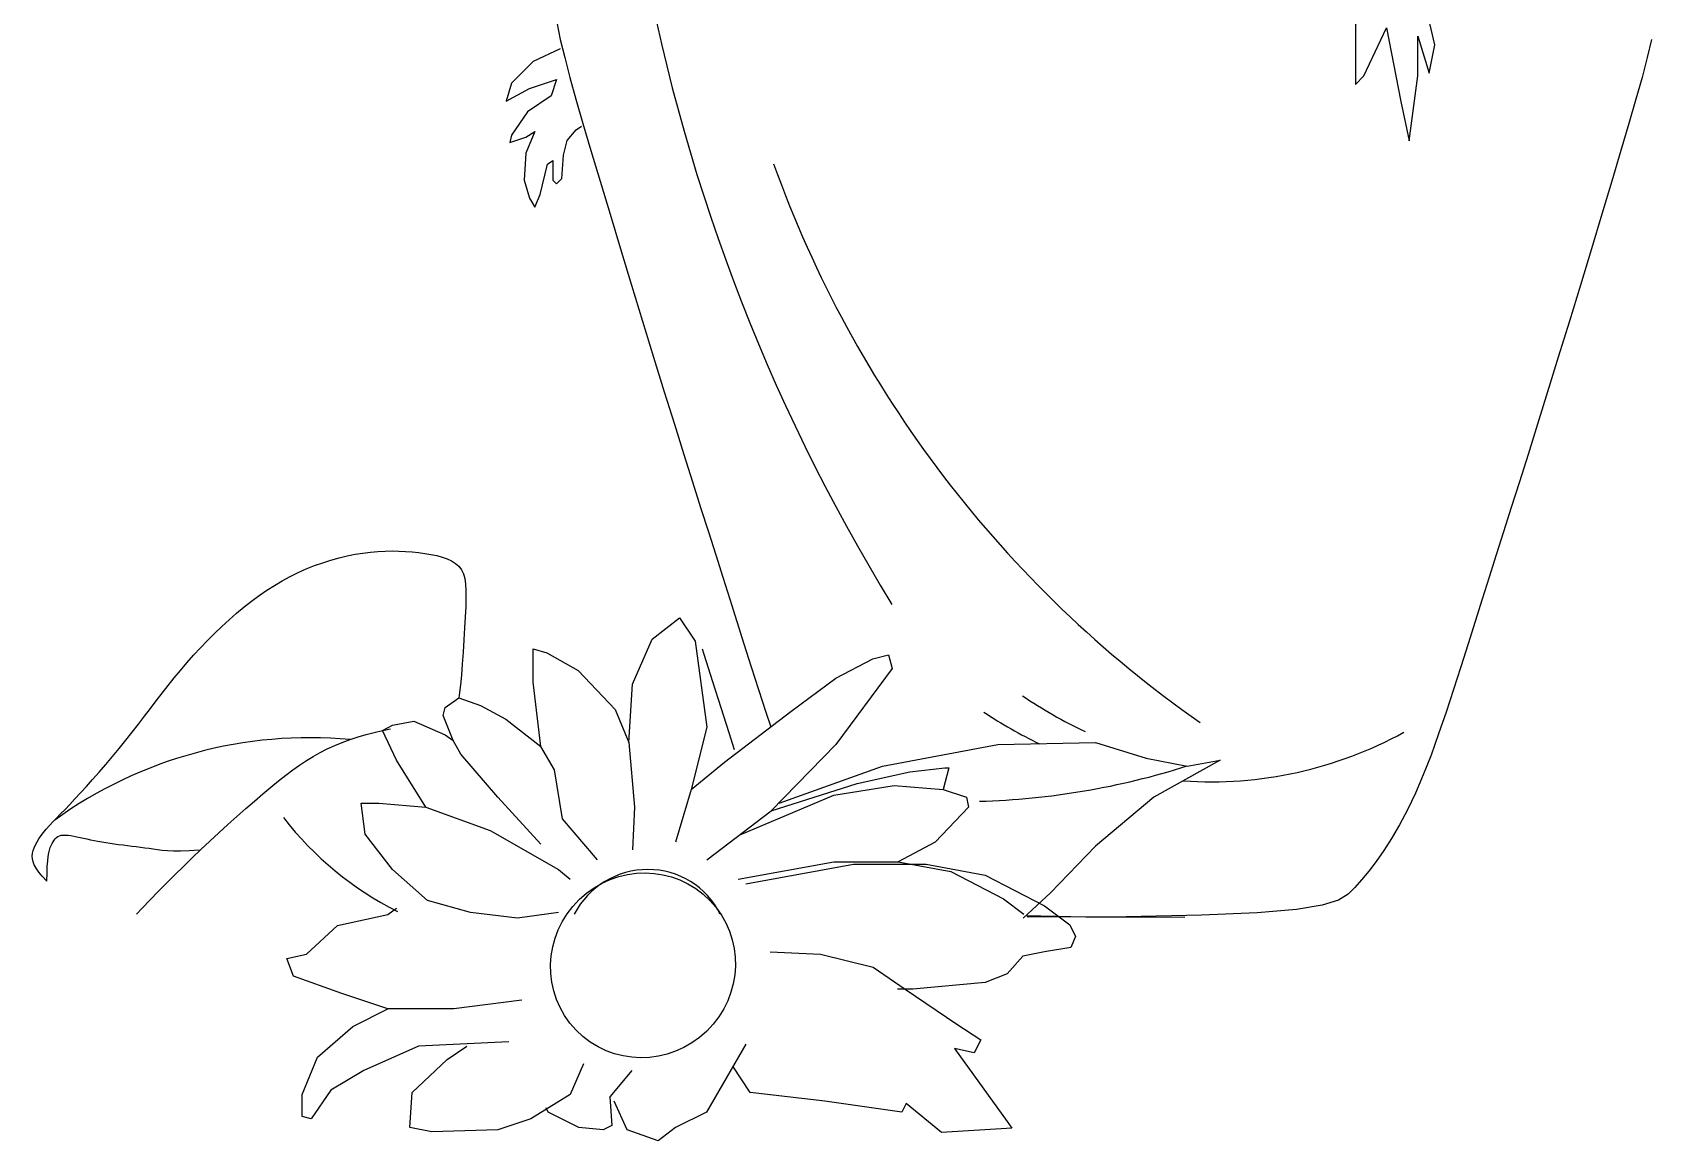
# Model space of a CAD drawing. Header units: millimetres. Extents: x 12377 to 30673, y 89761 to 101952.
# Drawn here: x 14302.5 to 14629.8, y 91023.3 to 91247.6 of the extents above; entities that cross this region are included whole.
import ezdxf

# ---------------------------------------------------------------- set-up
doc = ezdxf.new("R2010")
doc.units = ezdxf.units.MM

# ---------------------------------------------------------------- blocks, each defined once
blk = doc.blocks.new('A$C1F755224')
for points in [[(255.2, 168.68), (252.69, 159.37), (250.9, 150.79), (250.9, 145.78), (251.98, 150.79), (254.84, 157.23), (256.63, 156.87), (255.56, 144.7), (254.13, 141.12), (254.13, 133.61), (255.2, 134.68), (258.07, 140.77), (259.86, 131.46), (260.93, 126.45), (262.01, 134.68), (262.01, 139.69), (263.44, 135.04), (264.16, 138.62), (263.08, 143.27), (262.37, 151.14), (262.37, 153.65), (262.37, 154.36)], [(291.61, 139.3), (291.05, 136.99), (290.4, 134.49), (289.63, 131.73), (288.74, 128.67), (287.73, 125.23), (286.58, 121.38), (285.32, 117.2), (283.99, 112.79), (282.6, 108.23), (281.2, 103.64), (279.8, 99.11), (278.45, 94.73), (277.17, 90.61), (275.98, 86.81), (274.88, 83.32), (273.85, 80.07), (272.88, 77.02), (271.95, 74.11), (271.05, 71.28), (270.16, 68.5), (269.28, 65.69), (268.38, 62.84), (267.48, 59.95), (266.55, 57.06), (265.62, 54.21), (264.66, 51.44), (263.7, 48.78), (262.72, 46.27), (261.73, 43.95), (260.72, 41.84), (259.71, 39.93), (258.71, 38.22), (257.72, 36.69), (256.75, 35.32), (255.81, 34.1), (254.91, 33.01), (254.06, 32.04), (253.2, 31.18), (251.97, 30.42), (249.93, 29.77), (246.66, 29.24), (241.71, 28.82), (234.67, 28.51), (225.1, 28.33), (212.57, 28.27)], [(153.05, 141.47), (153.51, 139.3), (154.07, 136.99), (154.72, 134.49), (155.49, 131.73), (156.38, 128.67), (157.39, 125.23), (158.54, 121.38), (159.8, 117.2), (161.13, 112.79), (162.52, 108.23), (163.93, 103.64), (165.32, 99.11), (166.67, 94.73), (167.95, 90.61), (169.14, 86.81), (170.24, 83.32), (171.27, 80.07), (172.25, 77.02), (173.17, 74.11), (174.07, 71.28), (174.96, 68.5), (175.84, 65.69), (176.74, 62.84), (177.65, 59.95), (178.57, 57.06), (179.51, 54.21), (180.14, 52.36)], [(153.48, 138.1), (150.06, 136.51), (147.32, 133.77), (146.64, 131.5), (149.6, 133.09), (153.02, 134.23), (152.34, 132.18), (149.37, 130.13), (147.32, 127.17), (147.1, 126.26), (149.15, 126.94), (150.29, 127.63), (149.15, 124.89), (148.92, 121.48), (149.6, 119.2), (150.29, 118.06), (150.97, 119.66), (151.88, 123.53), (152.57, 123.98), (152.57, 121.48), (153.02, 121.02), (153.71, 121.7), (153.93, 124.67), (154.39, 126.49), (155.53, 127.85), (156.21, 128.31)], [(88.55, 32.83), (87.96, 33.44), (87.51, 33.98), (87.17, 34.46), (86.93, 34.89), (86.78, 35.28), (86.7, 35.65), (86.69, 36), (86.73, 36.35), (86.81, 36.7), (86.93, 37.05), (87.09, 37.42), (87.29, 37.79), (87.52, 38.18), (87.8, 38.58), (88.11, 38.99), (88.46, 39.41), (88.85, 39.85), (89.28, 40.32), (89.75, 40.81), (90.27, 41.34), (90.83, 41.91), (91.43, 42.54), (92.09, 43.23), (92.79, 43.98), (93.54, 44.8), (94.32, 45.68), (95.14, 46.62), (95.98, 47.59), (96.83, 48.6), (97.68, 49.62), (98.52, 50.65), (99.33, 51.67), (100.12, 52.68), (100.89, 53.68), (101.64, 54.66), (102.38, 55.64), (103.12, 56.61), (103.87, 57.57), (104.64, 58.53), (105.43, 59.49), (106.25, 60.44), (107.09, 61.39), (107.96, 62.33), (108.85, 63.26), (109.76, 64.17), (110.68, 65.05), (111.61, 65.9), (112.55, 66.72), (113.5, 67.51), (114.44, 68.25), (115.4, 68.96), (116.37, 69.62), (117.34, 70.24), (118.32, 70.83), (119.32, 71.37), (120.33, 71.87), (121.36, 72.32), (122.4, 72.74), (123.44, 73.11), (124.48, 73.44), (125.51, 73.73), (126.54, 73.97), (127.54, 74.17), (128.53, 74.33), (129.49, 74.45), (130.42, 74.53), (131.33, 74.58), (132.22, 74.59), (133.08, 74.57), (133.93, 74.53), (134.76, 74.46), (135.57, 74.38), (136.36, 74.27), (137.13, 74.15), (137.87, 74), (138.55, 73.82), (139.19, 73.6), (139.76, 73.33), (140.26, 73.02), (140.68, 72.65), (141, 72.21), (141.24, 71.7), (141.41, 71.1), (141.52, 70.4), (141.57, 69.58), (141.57, 68.63), (141.54, 67.53), (141.48, 66.27), (141.4, 64.86), (141.31, 63.34), (141.21, 61.78), (141.1, 60.27), (140.99, 58.87), (140.88, 57.65), (140.77, 56.68), (140.68, 56.03)], [(162.17, 50.35), (162.66, 57.75), (165.14, 63.43), (168.59, 66.15), (170.57, 63.18), (172.05, 52.32), (170.08, 44.43), (168.1, 37.76)], [(158.22, 35.54), (153.77, 40.72), (152.78, 46.89), (151.05, 49.86), (150.06, 58), (150.06, 62.2), (151.79, 61.7), (155.75, 59.48), (160.44, 54.55), (162.17, 50.35), (162.91, 42.2), (162.66, 36.77)], [(170.08, 44.43), (174.28, 47.88), (182.68, 54.3), (188.36, 58.49), (193.05, 60.96), (195.03, 61.46), (195.52, 59.73), (188.36, 50.1), (180.21, 41.71)], [(171.44, 62.23), (171.67, 61.52), (172.76, 58.08), (173.81, 54.81), (174.82, 51.63), (175.5, 49.49)], [(151.05, 37.52), (145.62, 43.44), (140.92, 48.87), (139.94, 50.6), (138.7, 53.8), (138.95, 54.79), (140.68, 56.03), (143.39, 55.04), (146.61, 53.31), (151.05, 49.86)], [(99.88, 28.67), (100.58, 29.41), (101.59, 30.47), (102.62, 31.53), (103.66, 32.58), (104.72, 33.64), (105.81, 34.7), (106.9, 35.76), (108.02, 36.82), (109.16, 37.88), (110.3, 38.94), (111.45, 39.99), (112.59, 41.02), (113.71, 42.01), (114.8, 42.96), (115.86, 43.87), (116.87, 44.72), (117.84, 45.5), (118.76, 46.23), (119.65, 46.9), (120.52, 47.51), (121.38, 48.08), (122.24, 48.61), (123.12, 49.1), (124.02, 49.55), (124.96, 49.98), (125.92, 50.37), (126.91, 50.74), (127.92, 51.07), (128.95, 51.37), (129.97, 51.64), (131, 51.88), (132.03, 52.08)], [(136.48, 42.2), (132.77, 48.13), (131, 51.88), (132.28, 52.57), (134.99, 53.06), (138.95, 51.34), (139.94, 50.6)], [(181.19, 42.7), (194.29, 47.39), (208.86, 50.11), (221.22, 50.35), (227.64, 48.38), (232.83, 47.39), (237.03, 48.13), (228.63, 43.44), (221.22, 37.27), (215.53, 31.35), (212.08, 28.14)], [(172.05, 35.54), (180.21, 41.71), (191.08, 45.17), (197.75, 46.65), (202.19, 47.14), (202.69, 47.14), (201.95, 44.43)], [(176.13, 38.63), (188.11, 43.69), (195.77, 44.92), (201.95, 44.43), (204.91, 43.44), (204.91, 43.44), (205.16, 42.2), (200.96, 37.76), (196.27, 35.29)], [(153.28, 28.88), (148.09, 28.14), (142.16, 28.88), (136.72, 30.36), (132.28, 34.31), (128.82, 38.75), (128.32, 42.7), (130.55, 42.7), (136.48, 42.2), (144.63, 39.24), (153.28, 34.31), (154.76, 33.07)], [(88.55, 32.83), (88.56, 33.85), (88.59, 34.69), (88.64, 35.38), (88.7, 35.94), (88.78, 36.39), (88.88, 36.76), (88.97, 37.07), (89.08, 37.33), (89.19, 37.58), (89.31, 37.81), (89.44, 38.01), (89.58, 38.19), (89.74, 38.34), (89.92, 38.47), (90.12, 38.57), (90.36, 38.63), (90.62, 38.66), (90.91, 38.66), (91.23, 38.63), (91.57, 38.58), (91.94, 38.52), (92.33, 38.44), (92.73, 38.35), (93.16, 38.26), (93.6, 38.17), (94.05, 38.07), (94.52, 37.98), (95, 37.89), (95.5, 37.81), (96.01, 37.72), (96.53, 37.64), (97.07, 37.56), (97.61, 37.48), (98.17, 37.41), (98.73, 37.34), (99.29, 37.27), (99.85, 37.2), (100.4, 37.13), (100.94, 37.06), (101.47, 36.98), (102, 36.91), (102.54, 36.83), (103.12, 36.76), (103.78, 36.71), (104.55, 36.68), (105.46, 36.68), (106.54, 36.71), (107.82, 36.78)], [(176.01, 33.07), (188.11, 35.29), (196.27, 35.29), (202.94, 34.06), (209.61, 30.6), (212.18, 28.67)], [(176.99, 32.49), (190.61, 34.99), (199.79, 34.99), (207.29, 33.6), (214.79, 29.71), (217.98, 27.31), (218.69, 25.82), (218.13, 24.43), (214.79, 23.88), (212.02, 23.32), (210.07, 21.1), (207.29, 19.99), (198.12, 19.16), (196.17, 19.16)], [(148.64, 17.77), (140.03, 16.66), (131.69, 16.66), (125.85, 18.6), (119.74, 20.82), (118.9, 23.05), (121.41, 23.6), (125.3, 27.21), (131.69, 28.6), (132.8, 29.43)], [(212.44, 28.48), (220.02, 28.33), (232.56, 28.27)], [(180.05, 23.88), (186.44, 23.6), (193.12, 21.94), (197.15, 19.16), (203.68, 14.72), (206.73, 12.77), (205.9, 11.11), (203.4, 11.66), (210.07, 2.42), (210.63, 1.59), (201.73, 1.03), (197.28, 4.72), (196.73, 3.61), (187, 5), (177.55, 6.11), (175.33, 9.44)], [(146.98, 12.5), (135.58, 11.94), (128.63, 8.89), (124.46, 6.39), (121.96, 2.78), (120.85, 3.06), (120.85, 5.83), (122.79, 10.56), (127.24, 14.44), (131.69, 16.66)], [(156.43, 9.72), (154.76, 5.83), (149.76, 2.78), (145.59, 1.39), (137.25, 1.11), (134.47, 1.67), (134.75, 6.11), (139.19, 10.27), (141.7, 11.94)], [(176.99, 12.22), (171.99, 3.61), (168.1, 1.67), (165.88, 0), (161.99, 1.39), (160.32, 5)], [(162.54, 8.89), (159.76, 5.55), (160.04, 1.94), (158.93, 1.39), (155.87, 1.67), (151.98, 3.61), (151.7, 4.16)]]:
    blk.add_lwpolyline(points)
for centre, radius, start, end in [((399.23, 193.09), 239.17, 189.7167, 211.5813), ((318.4, 172.92), 146.46, 199.6928, 235.0465), ((244.24, 103.67), 57.32, 235.7696, 244.8887), ((235.78, 96.35), 50.96, 235.7696, 244.8887), ((235.78, 96.35), 50.96, 266.1225, 298.7178), ((121.79, -4.23), 55.2, 84.6714, 125.77), ((203.76, 138.98), 96.09, 271.6601, 287.6086), ((151.95, 66.85), 42.38, 217.8305, 243.2709)]:
    blk.add_arc(centre, radius, start, end)
blk.add_ellipse((163.97, 22.18), major_axis=(-8.47, -8.2), ratio=0.983458)
blk.add_ellipse((164.43, 23.91), major_axis=(-7.53, -7.29), ratio=0.983458, start_param=2.839808, end_param=5.030381)

msp = doc.modelspace()

# ---------------------------------------------------------------- block references
at = {"xscale": 1.6, "yscale": 1.6, "zscale": 1.6}
msp.add_blockref('A$C1F755224', (14163.81, 91023.31), dxfattribs=at)

doc.saveas('drawing.dxf')
